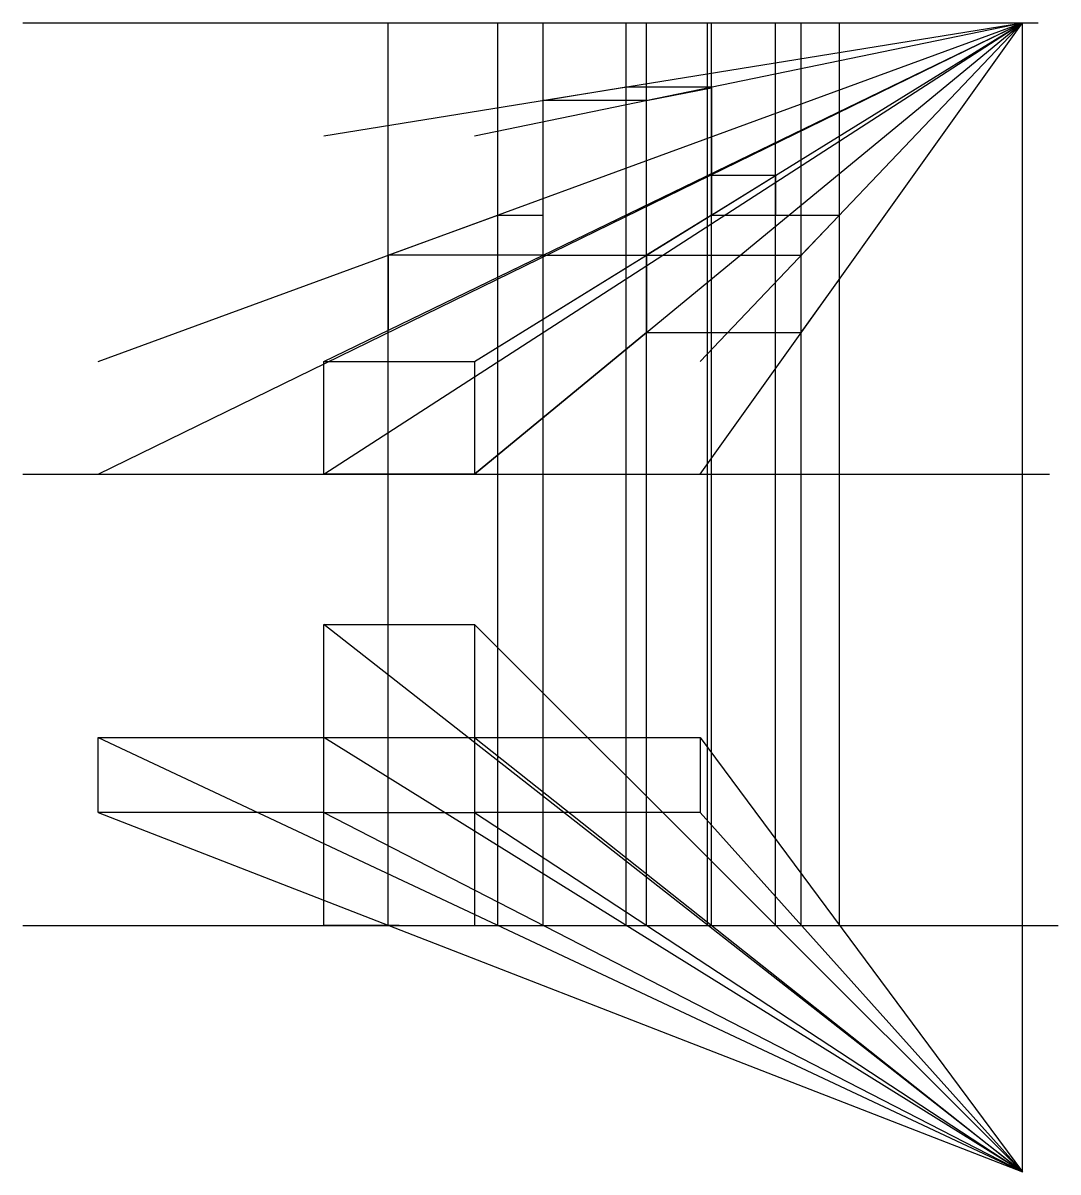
# Model space of a CAD drawing. Header units: inches. Extents: x 0 to 138, y -33 to 120.
import ezdxf

# ---------------------------------------------------------------- set-up
doc = ezdxf.new("R2010")
doc.units = ezdxf.units.IN
doc.header["$MEASUREMENT"] = 0
doc.layers.add('Matmenys', color=160, linetype='Continuous')
doc.layers.add('Nematomos', color=10, linetype='Continuous')
doc.layers.add('Pagrindinis', color=7, linetype='Continuous', lineweight=30)

msp = doc.modelspace()

# ---------------------------------------------------------------- linework, layer by layer
at = {"layer": 'Matmenys'}
for p, q in [((0, 120), (134.92, 120)), ((48.54, 0), (48.54, 120)), ((63.12, 0), (63.12, 120)), ((69.13, 0), (69.13, 120)), ((80.15, 0), (80.15, 120)), ((82.85, 0), (82.85, 120)), ((91, 0), (91, 120)), ((91.5, 0), (91.5, 120)), ((100.02, 0), (100.02, 120)), ((103.44, 0), (103.44, 120)), ((108.52, 0), (108.52, 120)), ((132.83, -32.8), (132.83, 120)), ((0, 60), (136.43, 60)), ((132.83, -32.8), (40, 40)), ((60, 40), (132.83, -32.8)), ((10, 25), (132.83, -32.8)), ((132.83, -32.8), (40, 25)), ((60, 25), (132.83, -32.8)), ((90, 25), (132.83, -32.8)), ((10, 15), (132.83, -32.8)), ((40, 15), (132.83, -32.8)), ((60, 15), (132.83, -32.8)), ((90, 15), (132.83, -32.8)), ((0, 0), (137.57, 0))]:
    msp.add_line(p, q, dxfattribs=at)
at = {"layer": 'Nematomos'}
for p in [(10, 75), (10, 60), (40, 60), (40, 105), (40, 75), (60, 75), (60, 105), (60, 60), (90, 75), (90, 60)]:
    msp.add_line(p, (132.83, 120), dxfattribs=at)
at = {"layer": 'Pagrindinis'}
for p, q in [((69.13, 109.71), (80.15, 111.49)), ((80.15, 111.49), (91.5, 111.49)), ((82.85, 109.71), (91.5, 111.39)), ((91.5, 111.49), (91.5, 94.46)), ((69.13, 89.12), (69.13, 109.71)), ((82.85, 109.71), (69.13, 109.71)), ((82.85, 89.12), (82.85, 109.71)), ((91.5, 94.46), (100.02, 99.72)), ((100.02, 99.72), (91.5, 99.72)), ((100.02, 99.72), (100.02, 94.46)), ((48.54, 89.12), (63.12, 94.46)), ((63.12, 94.46), (69.13, 94.46)), ((91.5, 94.46), (82.85, 89.12)), ((91.5, 94.46), (108.52, 94.46)), ((108.52, 94.46), (103.44, 89.12)), ((108.52, 85.95), (108.52, 94.46)), ((40, 75), (69.13, 89.12)), ((69.13, 89.12), (48.54, 89.12)), ((48.54, 89.12), (48.54, 79.14)), ((60, 75), (82.85, 89.12)), ((69.13, 89.12), (82.85, 89.12)), ((82.85, 89.12), (82.85, 78.83)), ((82.85, 89.12), (103.44, 89.12)), ((103.44, 78.83), (103.44, 89.12)), ((103.44, 78.83), (108.52, 85.95)), ((82.85, 78.83), (60, 60)), ((82.85, 78.83), (103.44, 78.83)), ((40, 60), (40, 75)), ((40, 75), (60, 75)), ((60, 75), (60, 60)), ((60, 60), (40, 60)), ((40, 25), (40, 40)), ((40, 40), (60, 40)), ((60, 40), (60, 0)), ((10, 15), (10, 25)), ((10, 25), (40, 25)), ((40, 15), (40, 25)), ((40, 25), (60, 25)), ((60, 25), (90, 25)), ((90, 25), (90, 15)), ((40, 15), (10, 15)), ((40, 0), (40, 15)), ((40, 15), (60, 15)), ((90, 15), (60, 15)), ((50, 0), (40, 0)), ((50, 0), (60, 0))]:
    msp.add_line(p, q, dxfattribs=at)

doc.saveas('drawing.dxf')
